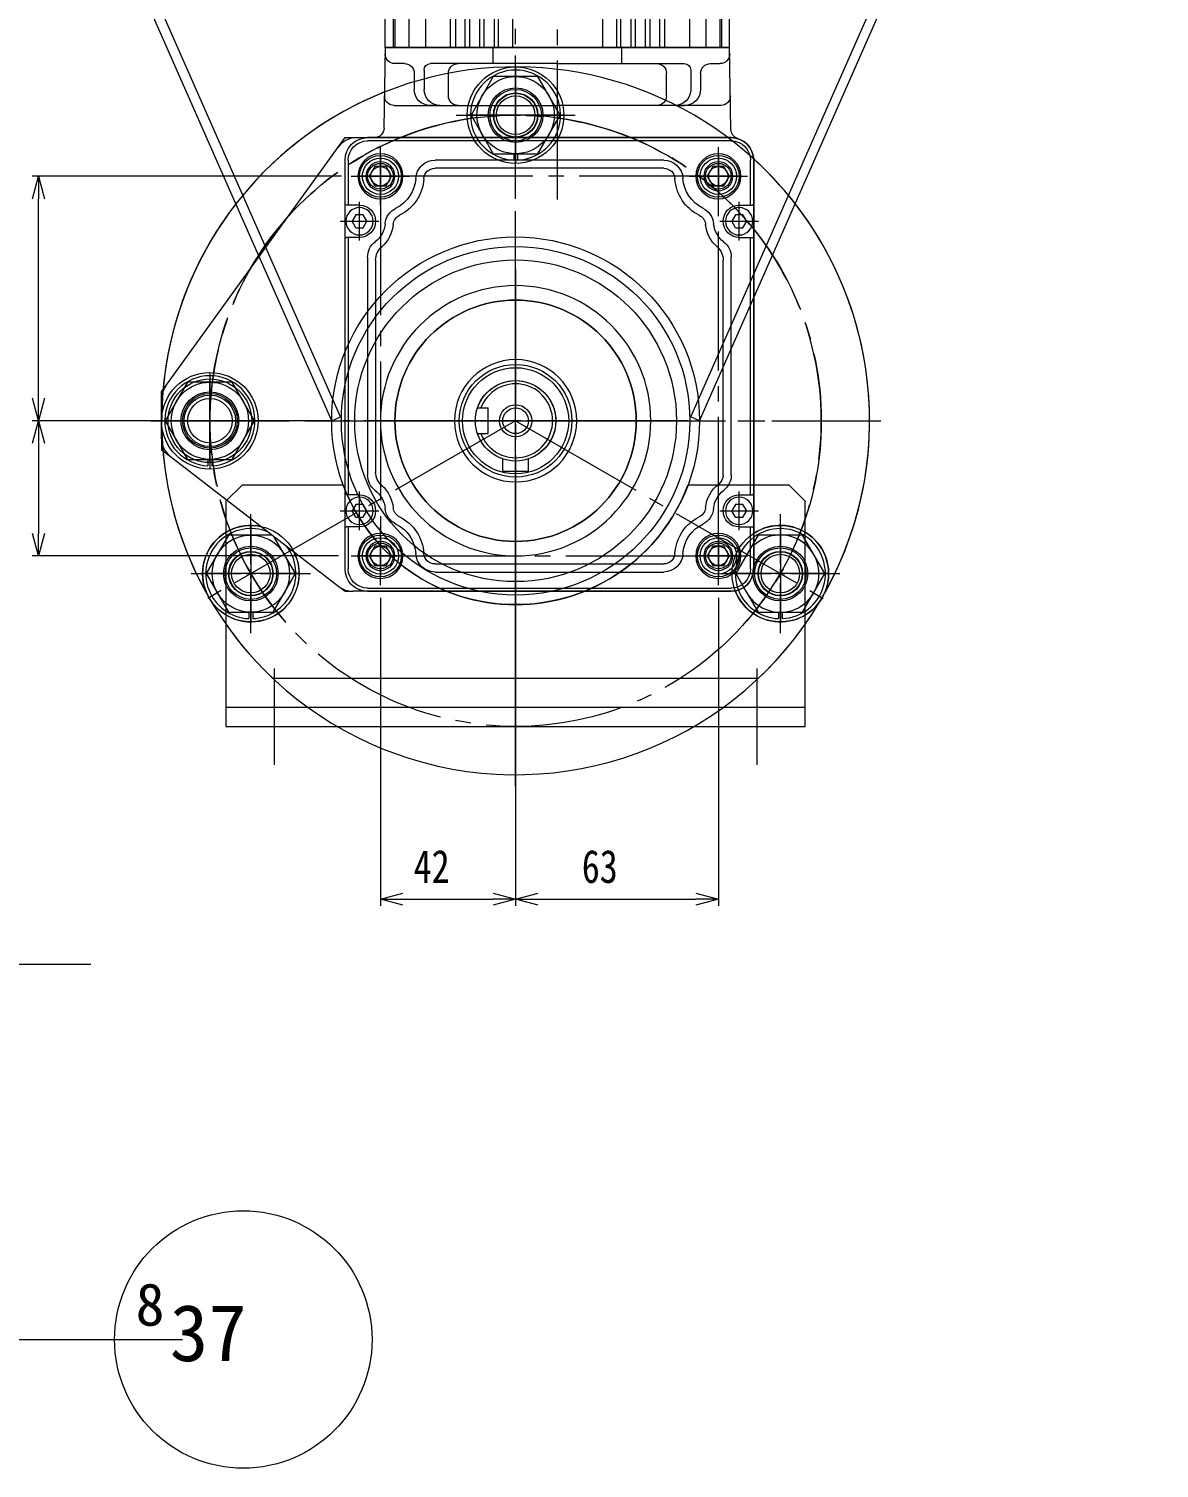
# Model space of a CAD drawing. Units: millimetres at full size. Extents: x -24503 to 24503, y -7436 to 7436.
# Drawn here: x 15585.6 to 15936.9, y 776.9 to 1224.3 of the extents above; entities that cross this region are included whole.
import ezdxf
from ezdxf.enums import TextEntityAlignment as Align

# ---------------------------------------------------------------- set-up
doc = ezdxf.new("R2010")
doc.units = ezdxf.units.MM
doc.header["$LTSCALE"] = 4.8
doc.linetypes.add('CHAIN2', pattern=[12, 9, -1, 1, -1])
for name, color, linetype, lineweight in [('0-2_08_DIM', 3, 'Continuous', 9), ('0-4_0', 2, 'Continuous', 9), ('0-6_05_CENTER', 2, 'CHAIN2', 9), ('0-A_10_補助線', 1, 'Continuous', 9), ('0-C_01_外形線', 134, 'Continuous', 9), ('0-D_03_かくれ線', 5, 'Continuous', 9), ('0-F_04_中心線', 4, 'CHAIN2', 9), ('1-3_07_寸法線', 3, 'Continuous', 9)]:
    doc.layers.add(name, color=color, linetype=linetype, lineweight=lineweight)
doc.styles.add('ＭＳ ゴシック', font='')
doc.styles.get('ＭＳ ゴシック').set_extended_font_data('MS Gothic')

# ---------------------------------------------------------------- blocks, each defined once
blk = doc.blocks.new('U2057')
at = {"layer": '0-F_04_中心線'}
for p, q in [((0, 11.43), (0, 333.5)), ((-60.65, 0), (-11.43, 0)), ((11.43, 0), (60.65, 0)), ((0, -60.65), (0, -11.43))]:
    blk.add_line(p, q, dxfattribs=at)
at = {"layer": '0-F_04_中心線', "linetype": 'Continuous'}
for p, q in [((0, -5.715), (0, 5.715)), ((-5.715, 0), (5.715, 0))]:
    blk.add_line(p, q, dxfattribs=at)
blk = doc.blocks.new('GM-SHYF-RH 0.2kW、1／30、200V、60Hza_1_1')
at = {"layer": '0-4_0'}
for p, q in [((46, 53), (-81, 53)), ((-81, 52), (-67, 52)), ((-67, 52.6), (-67.4, 53)), ((-67, 48.5), (-67, 52.6)), ((-64, 49.655), (-62, 50.809)), ((-64, 47.345), (-64, 49.655)), ((-60, 49.655), (-62, 50.809)), ((-60, 49.655), (-60, 47.345)), ((-56.6, 53), (-57, 52.6)), ((-57, 48.5), (-57, 52.6)), ((-57, 52), (23, 52)), ((23, 52.6), (22.6, 53)), ((23, 48.5), (23, 52.6)), ((26, 49.655), (28, 50.809)), ((26, 47.345), (26, 49.655)), ((30, 49.655), (28, 50.809)), ((30, 49.655), (30, 47.345)), ((33.4, 53), (33, 52.6)), ((33, 48.5), (33, 52.6)), ((33, 52), (46, 52)), ((-200, 46), (-229.505, 46)), ((-200, 46), (-200, -13)), ((-88, -67), (-88, 46)), ((-87, -67), (-87, 46)), ((-62, 46.191), (-64, 47.345)), ((-60, 47.345), (-62, 46.191)), ((-50.876, 46), (16.876, 46)), ((28, 46.191), (26, 47.345)), ((30, 47.345), (28, 46.191)), ((52, 46), (52, -67)), ((53, 46), (53, -67)), ((-241.321, 42.275), (-248.891, 36.973)), ((-116, 40.5), (-200, 40.5)), ((-90.948, 40.885), (-116, 40.448)), ((-116, -13), (-116, 40.5)), ((-116, 40.5), (-116, -13)), ((-49.928, 43.5), (-6.614, 43.5)), ((-6.614, 43.5), (15.928, 43.5)), ((-213, 37.32), (-211, 36.144)), ((-211, 36.144), (-213, 34.491)), ((-200, 38), (-116, 38)), ((-200, 37.5), (-116, 37.5)), ((-111, 34.5), (-111, 37.534)), ((-98, 37.761), (-98, -13)), ((-250, 34.844), (-250, -13)), ((-200, 33.133), (-116, 33.133)), ((-108, 31.5), (-103, 31.5)), ((-200, 28.042), (-116, 28.042)), ((-109, 28.43), (-103, 28.43)), ((-111, -13), (-111, 26.43)), ((-98, 23.892), (-98, 26.5)), ((-81, -46.029), (-81, 25.029)), ((-78.5, -46.029), (-78.5, 25.029)), ((44.5, 25.029), (44.5, -46.029)), ((47, 25.029), (47, -46.029)), ((-200, 20.304), (-116, 20.304)), ((-200, 18.714), (-116, 18.714)), ((-101, 20.892), (-108, 20.892)), ((-200, 15.756), (-116, 15.756)), ((-200, 14.277), (-116, 14.277)), ((-200, 11.185), (-116, 11.185)), ((-200, 9.838), (-116, 9.838)), ((-200, 6.628), (-116, 6.628)), ((-200, 5.386), (-116, 5.386)), ((-111, 7), (-116, 7)), ((-200, 1), (-116, 1)), ((15.8, 4), (11.843, 4)), ((15.8, -4), (15.8, 4)), ((15.8, -4), (11.843, -4)), ((-250, -60.844), (-250, -13)), ((-200, -64.34), (-200, -13)), ((-116, -13), (-116, -66.5)), ((-116, -66.5), (-116, -13)), ((-111, -13), (-111, -52.43)), ((-98, -63.761), (-98, -13)), ((-200, -27), (-116, -27)), ((-200, -31.386), (-116, -31.386)), ((-200, -32.628), (-116, -32.628)), ((-111, -33), (-116, -33)), ((-200, -35.838), (-116, -35.838)), ((-200, -37.185), (-116, -37.185)), ((-200, -40.277), (-116, -40.277)), ((-200, -41.756), (-116, -41.756)), ((-200, -44.714), (-116, -44.714)), ((-200, -46.304), (-116, -46.304)), ((-101, -46.892), (-108, -46.892)), ((-98, -49.892), (-98, -52.5)), ((-200, -54.042), (-116, -54.042)), ((-109, -54.43), (-103, -54.43)), ((-108, -57.5), (-103, -57.5)), ((-211, -62.144), (-213, -60.491)), ((-213, -63.32), (-211, -62.144)), ((-200, -59.133), (-116, -59.133)), ((-111, -60.5), (-111, -63.534)), ((-241.321, -68.275), (-248.891, -62.973)), ((-133, -65.5), (-200.233, -65.5)), ((-200, -63.5), (-116, -63.5)), ((-200, -64), (-116, -64)), ((-133, -70.5), (-133, -65.5)), ((-116, -66.5), (-133, -66.5)), ((-90.52, -66.892), (-116, -66.448)), ((16.876, -67), (-50.876, -67)), ((16.876, -64.5), (-49.928, -64.5)), ((-210, -72), (-210, -70.34)), ((-208, -70.5), (-208, -67.511)), ((-208, -70.5), (-133, -70.5)), ((-207, -67.34), (-203, -67.34)), ((-207, -99), (-207, -70.5)), ((-202.5, -70.5), (-202.5, -85)), ((-188.5, -70.5), (-188.5, -85)), ((-152.5, -70.5), (-152.5, -85)), ((-138.5, -70.5), (-138.5, -85)), ((-134, -99), (-134, -70.5)), ((-67, -69.5), (-67, -73.6)), ((-64, -68.345), (-62, -67.191)), ((-64, -70.655), (-64, -68.345)), ((-62, -71.809), (-64, -70.655)), ((-60, -68.345), (-62, -67.191)), ((-60, -70.655), (-62, -71.809)), ((-60, -68.345), (-60, -70.655)), ((-57, -69.5), (-57, -73.6)), ((23, -69.5), (23, -73.6)), ((26, -68.345), (28, -67.191)), ((26, -70.655), (26, -68.345)), ((28, -71.809), (26, -70.655)), ((30, -68.345), (28, -67.191)), ((30, -70.655), (28, -71.809)), ((30, -68.345), (30, -70.655)), ((33, -69.5), (33, -73.6)), ((-210, -72), (-229.505, -72)), ((-67, -73), (-81, -73)), ((-81, -74), (46, -74)), ((-67, -73.6), (-67.4, -74)), ((23, -73), (-57, -73)), ((-57, -73.6), (-56.6, -74)), ((23, -73.6), (22.6, -74)), ((46, -73), (33, -73)), ((33, -73.6), (33.4, -74)), ((-135, -100), (-206, -100)), ((-149, -100.5), (-149, -100))]:
    blk.add_line(p, q, dxfattribs=at)
for points in [[(-206.3, 34.327), (-206.39, 35.03), (-206.658, 35.706), (-207.092, 36.329), (-207.677, 36.875), (-208.389, 37.323), (-209.201, 37.656), (-210.083, 37.861), (-211, 37.931), (-211.917, 37.861), (-212.799, 37.656), (-213.611, 37.323), (-214.323, 36.875), (-214.908, 36.329), (-215.342, 35.706), (-215.61, 35.03), (-215.7, 34.327), (-215.61, 33.624), (-215.342, 32.948), (-214.908, 32.325), (-214.323, 31.779), (-213.611, 31.331), (-212.799, 30.998), (-211.917, 30.793), (-211, 30.724), (-210.083, 30.793), (-209.201, 30.998), (-208.389, 31.331), (-207.677, 31.779), (-207.092, 32.325), (-206.658, 32.948), (-206.39, 33.624)], [(-206.3, -60.327), (-206.39, -59.624), (-206.658, -58.948), (-207.092, -58.325), (-207.677, -57.779), (-208.389, -57.331), (-209.201, -56.998), (-210.083, -56.793), (-211, -56.724), (-211.917, -56.793), (-212.799, -56.998), (-213.611, -57.331), (-214.323, -57.779), (-214.908, -58.325), (-215.342, -58.948), (-215.61, -59.624), (-215.7, -60.327), (-215.61, -61.03), (-215.342, -61.706), (-214.908, -62.329), (-214.323, -62.875), (-213.611, -63.323), (-212.799, -63.656), (-211.917, -63.861), (-211, -63.931), (-210.083, -63.861), (-209.201, -63.656), (-208.389, -63.323), (-207.677, -62.875), (-207.092, -62.329), (-206.658, -61.706), (-206.39, -61.03)]]:
    blk.add_lwpolyline(points, close=True, dxfattribs=at)
for points in [[(-209, 37.32), (-211, 36.144), (-209, 34.491)], [(-209, -63.32), (-211, -62.144), (-209, -60.491)], [(-149, -100.5), (-141, -100.5), (-141, -100)]]:
    blk.add_lwpolyline(points, dxfattribs=at)
for centre, radius in [((-62, 48.5), 4.25), ((28, 48.5), 4.25), ((-76, 42), 7), ((-76, 42), 4.5), ((42, 42), 7), ((42, 42), 4.5), ((0, 0), 42), ((0, 0), 37.5), ((0, 0), 19), ((-76, -63), 7), ((42, -63), 7), ((-76, -63), 4.5), ((42, -63), 4.5), ((-62, -69.5), 4.25), ((28, -69.5), 4.25), ((-145.5, -85), 6)]:
    blk.add_circle(centre, radius, dxfattribs=at)
for centre, radius, start, end in [((-81, 46), 7, 90, 180), ((-81, 46), 6, 90, 180), ((46, 46), 7, 0, 90), ((46, 46), 6, 0, 90), ((-229.505, 25.4), 20.6, 90, 125), ((-62, 48.5), 5, 180, 0), ((-50.876, 40), 6, 90, 142.61654), ((16.876, 40), 6, 37.38346, 90), ((28, 48.5), 5, 180, 0), ((-114, 37.534), 3, 0, 91), ((-101, 37.761), 3, 0, 91), ((-91, 43.884), 3, 271, 0), ((-60.715, 34.559), 6, 95.26765, 154.04306), ((-62, 48.5), 8, 275.26765, 322.61654), ((-62, 48.5), 10.5, 275.26765, 318.98526), ((-49.928, 38), 5.5, 90, 138.98526), ((15.928, 38), 5.5, 41.01474, 90), ((28, 48.5), 10.5, 221.01474, 264.73235), ((28, 48.5), 8, 217.38346, 264.73235), ((26.715, 34.559), 6, 25.95694, 84.73235), ((-247.4, 34.844), 2.6, 125, 180), ((-76, 42), 11, 273.37229, 334.04306), ((-76, 42), 13.5, 273.37229, 334.04306), ((-60.715, 34.559), 3.5, 95.26765, 154.04306), ((26.715, 34.559), 3.5, 25.95694, 84.73235), ((42, 42), 13.5, 205.95694, 266.62771), ((42, 42), 11, 205.95694, 266.62771), ((-108, 34.5), 3, 180, 270), ((-103, 26.5), 5, 0, 90), ((-109, 26.43), 2, 90, 180), ((-103, 23.43), 5, 0, 90), ((-75, 25.029), 6, 93.37229, 180), ((-75, 25.029), 3.5, 93.37229, 180), ((41, 25.029), 3.5, 0, 86.62771), ((41, 25.029), 6, 0, 86.62771), ((-108, 17.892), 3, 90, 180), ((-101, 17.892), 3, 0, 90), ((0, 0), 12.5, 18.66292, 341.33708), ((-108, -43.892), 3, 180, 270), ((-101, -43.892), 3, 270, 0), ((-75, -46.029), 6, 180, 266.62771), ((-75, -46.029), 3.5, 180, 266.62771), ((41, -46.029), 3.5, 273.37229, 0), ((41, -46.029), 6, 273.37229, 0), ((-109, -52.43), 2, 180, 270), ((-103, -49.43), 5, 270, 0), ((-103, -52.5), 5, 270, 0), ((-76, -63), 11, 25.95694, 86.62771), ((-76, -63), 13.5, 25.95694, 86.62771), ((42, -63), 13.5, 93.37229, 154.04306), ((42, -63), 11, 93.37229, 154.04306), ((-108, -60.5), 3, 90, 180), ((-60.715, -55.559), 3.5, 205.95694, 264.73235), ((26.715, -55.559), 3.5, 275.26765, 334.04306), ((-247.4, -60.844), 2.6, 180, 235), ((-60.715, -55.559), 6, 205.95694, 264.73235), ((-62, -69.5), 8, 37.38346, 84.73235), ((-62, -69.5), 10.5, 41.01474, 84.73235), ((-49.928, -59), 5.5, 221.01474, 270), ((28, -69.5), 10.5, 95.26765, 142.61654), ((28, -69.5), 8, 95.26765, 142.61654), ((26.715, -55.559), 6, 275.26765, 334.04306), ((-203, -64.34), 3, 270, 0), ((-114, -63.534), 3, 269, 0), ((-101, -63.761), 3, 269, 0), ((-90.573, -69.892), 3, 16.80963, 89), ((-81, -67), 7, 180, 270), ((-81, -67), 6, 180, 270), ((-62, -69.5), 5, 0, 180), ((-50.876, -61), 6, 217.38346, 270), ((16.876, -61), 3.5, 270, 322.61654), ((16.876, -61), 6, 270, 322.61654), ((28, -69.5), 5, 0, 180), ((46, -67), 6, 270, 0), ((46, -67), 7, 270, 0), ((-229.505, -51.4), 20.6, 235, 270), ((-207, -70.34), 3, 90, 180), ((-195.5, -85), 7, 180, 0), ((-145.5, -85), 7, 180, 0), ((-206, -99), 1, 180, 270), ((-135, -99), 1, 270, 0)]:
    blk.add_arc(centre, radius, start, end, dxfattribs=at)
at = {"layer": '0-6_05_CENTER'}
for p, q in [((-62, 54.515), (-62, 42.485)), ((28, 54.515), (28, 42.485)), ((-76, 51.079), (-76, 32.921)), ((42, 51.079), (42, 32.921)), ((-55.985, 48.5), (-68.015, 48.5)), ((0, -47.091), (0, 47.198)), ((34.015, 48.5), (21.985, 48.5)), ((-66.921, 42), (-85.079, 42)), ((51.079, 42), (32.921, 42)), ((-46.901, 0), (46.901, 0)), ((-68.791, -13), (-256.973, -13)), ((-76, -53.921), (-76, -72.079)), ((42, -53.921), (42, -72.079)), ((-66.921, -63), (-85.079, -63)), ((-62, -63.485), (-62, -75.515)), ((28, -63.485), (28, -75.515)), ((51.079, -63), (32.921, -63)), ((-195.5, -67.716), (-195.5, -95.695)), ((-145.5, -67.716), (-145.5, -95.695)), ((-55.985, -69.5), (-68.015, -69.5)), ((34.015, -69.5), (21.985, -69.5)), ((-204.808, -85), (-185.619, -85)), ((-155.91, -85), (-135.536, -85))]:
    blk.add_line(p, q, dxfattribs=at)
blk = doc.blocks.new('A$C5A3B4944_1_1')
at = {"layer": '0-4_0', "rotation": 180}
blk.add_blockref('GM-SHYF-RH 0.2kW、1／30、200V、60Hza_1_1', (0, 0), dxfattribs=at)
blk = doc.blocks.new('U2058')
at = {"layer": '0-F_04_中心線'}
for p, q in [((0, 22), (0, 113.5)), ((-113.5, 0), (-22, 0)), ((22, 0), (113.5, 0)), ((0, -113.5), (0, -22))]:
    blk.add_line(p, q, dxfattribs=at)
at = {"layer": '0-F_04_中心線', "linetype": 'Continuous'}
for p, q in [((0, -11), (0, 11)), ((-11, 0), (11, 0))]:
    blk.add_line(p, q, dxfattribs=at)
blk = doc.blocks.new('U2059')
at = {"layer": '0-F_04_中心線'}
for p, q in [((0, 3), (0, 18.5)), ((-18.5, 0), (-3, 0)), ((3, 0), (18.5, 0)), ((0, -18.5), (0, -3))]:
    blk.add_line(p, q, dxfattribs=at)
at = {"layer": '0-F_04_中心線', "linetype": 'Continuous'}
for p, q in [((-1.5, 0), (1.5, 0)), ((0, -1.5), (0, 1.5))]:
    blk.add_line(p, q, dxfattribs=at)
blk = doc.blocks.new('U2060')
at = {"layer": '0-F_04_中心線'}
for p, q in [((0, 3), (0, 18.5)), ((-18.5, 0), (-3, 0)), ((3, 0), (18.5, 0)), ((0, -18.5), (0, -3))]:
    blk.add_line(p, q, dxfattribs=at)
at = {"layer": '0-F_04_中心線', "linetype": 'Continuous'}
for p, q in [((-1.5, 0), (1.5, 0)), ((0, -1.5), (0, 1.5))]:
    blk.add_line(p, q, dxfattribs=at)
blk = doc.blocks.new('U2061')
at = {"layer": '0-F_04_中心線'}
for p, q in [((0, 3), (0, 18.5)), ((-18.5, 0), (-3, 0)), ((3, 0), (18.5, 0)), ((0, -18.5), (0, -3))]:
    blk.add_line(p, q, dxfattribs=at)
at = {"layer": '0-F_04_中心線', "linetype": 'Continuous'}
for p, q in [((-1.5, 0), (1.5, 0)), ((0, -1.5), (0, 1.5))]:
    blk.add_line(p, q, dxfattribs=at)
blk = doc.blocks.new('U2062')
at = {"layer": '0-F_04_中心線'}
for p, q in [((0, 1.8), (0, 12.5)), ((-12.5, 0), (-1.8, 0)), ((1.8, 0), (12.5, 0)), ((0, -12.5), (0, -1.8))]:
    blk.add_line(p, q, dxfattribs=at)
at = {"layer": '0-F_04_中心線', "linetype": 'Continuous'}
for p, q in [((-0.9, 0), (0.9, 0)), ((0, -0.9), (0, 0.9))]:
    blk.add_line(p, q, dxfattribs=at)
blk = doc.blocks.new('U2065')
at = {"layer": '0-F_04_中心線'}
for p, q in [((0, 11.43), (0, 91.5)), ((-113.5, 0), (-11.43, 0)), ((11.43, 0), (77.5, 0)), ((0, -56.5), (0, -11.43))]:
    blk.add_line(p, q, dxfattribs=at)
at = {"layer": '0-F_04_中心線', "linetype": 'Continuous'}
for p, q in [((0, -5.715), (0, 5.715)), ((-5.715, 0), (5.715, 0))]:
    blk.add_line(p, q, dxfattribs=at)
blk = doc.blocks.new('U2066')
at = {"layer": '0-F_04_中心線'}
for p, q in [((0, 0.9), (0, 8)), ((-8, 0), (-0.9, 0)), ((0.9, 0), (8, 0)), ((0, -8), (0, -0.9))]:
    blk.add_line(p, q, dxfattribs=at)
at = {"layer": '0-F_04_中心線', "linetype": 'Continuous'}
for p, q in [((-0.45, 0), (0.45, 0)), ((0, -0.45), (0, 0.45))]:
    blk.add_line(p, q, dxfattribs=at)
blk = doc.blocks.new('U2067')
at = {"layer": '0-F_04_中心線'}
for p, q in [((0, 0.9), (0, 8)), ((-8, 0), (-0.9, 0)), ((0.9, 0), (8, 0)), ((0, -8), (0, -0.9))]:
    blk.add_line(p, q, dxfattribs=at)
at = {"layer": '0-F_04_中心線', "linetype": 'Continuous'}
for p, q in [((-0.45, 0), (0.45, 0)), ((0, -0.45), (0, 0.45))]:
    blk.add_line(p, q, dxfattribs=at)
blk = doc.blocks.new('U2063')
at = {"layer": '0-F_04_中心線'}
for p, q in [((0, 0.9), (0, 8)), ((-8, 0), (-0.9, 0)), ((0.9, 0), (8, 0)), ((0, -8), (0, -0.9))]:
    blk.add_line(p, q, dxfattribs=at)
at = {"layer": '0-F_04_中心線', "linetype": 'Continuous'}
for p, q in [((-0.45, 0), (0.45, 0)), ((0, -0.45), (0, 0.45))]:
    blk.add_line(p, q, dxfattribs=at)
blk = doc.blocks.new('U2064')
at = {"layer": '0-F_04_中心線'}
for p, q in [((0, 0.9), (0, 8)), ((-8, 0), (-0.9, 0)), ((0.9, 0), (8, 0)), ((0, -8), (0, -0.9))]:
    blk.add_line(p, q, dxfattribs=at)
at = {"layer": '0-F_04_中心線', "linetype": 'Continuous'}
for p, q in [((-0.45, 0), (0.45, 0)), ((0, -0.45), (0, 0.45))]:
    blk.add_line(p, q, dxfattribs=at)
blk = doc.blocks.new('U2069')
at = {"layer": '0-F_04_中心線'}
for p, q in [((0, 3.5), (0, 53.5)), ((-53.5, 0), (-3.5, 0)), ((3.5, 0), (53.5, 0)), ((0, -53.5), (0, -3.5))]:
    blk.add_line(p, q, dxfattribs=at)
at = {"layer": '0-F_04_中心線', "linetype": 'Continuous'}
for p, q in [((-1.75, 0), (1.75, 0)), ((0, -1.75), (0, 1.75))]:
    blk.add_line(p, q, dxfattribs=at)
blk = doc.blocks.new('U2081')
at = {"layer": '0-F_04_中心線'}
for p, q in [((0, 22), (0, 113.5)), ((-113.5, 0), (-22, 0)), ((22, 0), (113.5, 0)), ((0, -83.5), (0, -22))]:
    blk.add_line(p, q, dxfattribs=at)
at = {"layer": '0-F_04_中心線', "linetype": 'Continuous'}
for p, q in [((0, -11), (0, 11)), ((-11, 0), (11, 0))]:
    blk.add_line(p, q, dxfattribs=at)
blk = doc.blocks.new('_Open30')
at = {"layer": '0-2_08_DIM'}
blk.add_line((0, 0), (-1, 0), dxfattribs=at)
blk.add_lwpolyline([(-1, 0.26795), (0, 0), (-1, -0.26795)], dxfattribs=at)
blk = doc.blocks.new('AM_BALLOON1')
at = {"layer": '0-2_08_DIM'}
blk.add_circle((0, 0), 5, dxfattribs=at)

msp = doc.modelspace()

# ---------------------------------------------------------------- linework, layer by layer
at = {"layer": '0-2_08_DIM', "color": 2}
for p, q in [((15440.183, 933.486), (15604.931, 933.486)), ((15451.33, 816.867), (15633.404, 816.867))]:
    msp.add_line(p, q, dxfattribs=at)
at = {"layer": '0-4_0', "color": 134}
for p, q in [((15650.02, 1169.875), (15536.911, 1426.418)), ((15823.801, 1169.876), (15936.911, 1426.422)), ((15628.234, 1113.256), (15681.816, 1187.518)), ((15626.911, 1096.861), (15626.911, 1109.16)), ((15629.634, 1091.32), (15682.021, 1050.881)), ((15661.413, 1022.422), (15812.409, 1022.422)), ((15646.911, 1013.422), (15672.266, 1013.422)), ((15801.556, 1013.422), (15826.911, 1013.422))]:
    msp.add_line(p, q, dxfattribs=at)
for points in [[(15646.911, 1039.176), (15646.911, 1007.422), (15681.458, 1007.422)], [(15792.364, 1007.422), (15826.911, 1007.422), (15826.911, 1039.176)]]:
    msp.add_lwpolyline(points, dxfattribs=at)
for centre, radius, start, end in [((15736.911, 1102.422), 110, 111.7092, 47.72209), ((15736.911, 1102.422), 110, 111.79809, 226.65824), ((15687.492, 1183.422), 7, 90, 144.18883), ((15736.911, 1102.422), 110, 313.34176, 47.72209), ((15633.911, 1109.16), 7, 144.18883, 180), ((15633.911, 1096.861), 7, 180, 232.33438), ((15686.298, 1056.422), 7, 232.33438, 270)]:
    msp.add_arc(centre, radius, start, end, dxfattribs=at)
at = {"layer": '0-A_10_補助線'}
for points in [[(15681.816, 1187.518), (15683.911, 1190.422), (15687.492, 1190.422)], [(15626.911, 1109.16), (15626.911, 1111.422), (15628.234, 1113.256)], [(15626.911, 1096.861), (15626.911, 1093.422), (15629.634, 1091.32)], [(15682.021, 1050.881), (15683.911, 1049.422), (15686.298, 1049.422)]]:
    msp.add_lwpolyline(points, dxfattribs=at)
at = {"layer": '0-C_01_外形線'}
for p, q in [((15693.179, 1181.422), (15691.447, 1178.422)), ((15798.179, 1181.422), (15796.447, 1178.422)), ((15691.447, 1178.422), (15693.179, 1175.422)), ((15696.643, 1175.422), (15698.375, 1178.422)), ((15796.447, 1178.422), (15798.179, 1175.422)), ((15801.643, 1175.422), (15803.375, 1178.422)), ((15693.179, 1175.422), (15696.643, 1175.422)), ((15798.179, 1175.422), (15801.643, 1175.422)), ((15634.983, 1114.422), (15628.055, 1102.422)), ((15628.055, 1102.422), (15634.983, 1090.422)), ((15648.839, 1090.422), (15655.767, 1102.422)), ((15634.983, 1090.422), (15648.839, 1090.422)), ((15641.311, 1090.422), (15641.311, 1088.435)), ((15642.511, 1090.422), (15642.511, 1088.435)), ((15647.71, 1066.922), (15640.782, 1054.922)), ((15661.241, 1066.922), (15647.71, 1066.922)), ((15668.495, 1054.922), (15661.829, 1066.468)), ((15812.255, 1066.922), (15810.911, 1064.594)), ((15693.179, 1063.422), (15691.447, 1060.422)), ((15691.447, 1060.422), (15693.179, 1057.422)), ((15696.643, 1057.422), (15698.375, 1060.422)), ((15798.179, 1063.422), (15796.447, 1060.422)), ((15796.447, 1060.422), (15798.179, 1057.422)), ((15801.643, 1057.422), (15803.375, 1060.422)), ((15693.179, 1057.422), (15696.643, 1057.422)), ((15798.179, 1057.422), (15801.643, 1057.422)), ((15640.782, 1054.922), (15647.71, 1042.922)), ((15661.567, 1042.922), (15668.495, 1054.922)), ((15826.112, 1042.922), (15833.04, 1054.922)), ((15808.502, 1049.422), (15812.255, 1042.922)), ((15647.71, 1042.922), (15661.567, 1042.922)), ((15654.039, 1042.922), (15654.039, 1040.935)), ((15655.239, 1042.922), (15655.239, 1040.935)), ((15812.255, 1042.922), (15826.112, 1042.922)), ((15818.583, 1042.922), (15818.583, 1040.935)), ((15819.783, 1042.922), (15819.783, 1040.935))]:
    msp.add_line(p, q, dxfattribs=at)
for points in [[(15698.375, 1178.422), (15696.643, 1181.422), (15693.179, 1181.422)], [(15803.375, 1178.422), (15801.643, 1181.422), (15798.179, 1181.422)], [(15655.767, 1102.422), (15648.839, 1114.422), (15634.983, 1114.422)], [(15833.04, 1054.922), (15826.112, 1066.922), (15812.255, 1066.922)], [(15698.375, 1060.422), (15696.643, 1063.422), (15693.179, 1063.422)], [(15803.375, 1060.422), (15801.643, 1063.422), (15798.179, 1063.422)]]:
    msp.add_lwpolyline(points, dxfattribs=at)
for centre, radius in [((15694.911, 1178.422), 6.5), ((15694.911, 1178.422), 5.634), ((15799.911, 1178.422), 6.5), ((15799.911, 1178.422), 5.634), ((15641.911, 1102.422), 15), ((15641.911, 1102.422), 12), ((15641.911, 1102.422), 8), ((15641.911, 1102.422), 6.918), ((15654.639, 1054.922), 12), ((15694.911, 1060.422), 6.5), ((15694.911, 1060.422), 5.634), ((15799.911, 1060.422), 6.5), ((15799.911, 1060.422), 5.634), ((15654.639, 1054.922), 8), ((15654.639, 1054.922), 6.918), ((15819.183, 1054.922), 8), ((15819.183, 1054.922), 6.918)]:
    msp.add_circle(centre, radius, dxfattribs=at)
for centre, radius, start, end in [((15641.911, 1102.422), 14, 272.45629, 267.54371), ((15654.639, 1054.922), 15, 77.88367, 26.78509), ((15819.183, 1054.922), 15, 201.51019, 123.46958), ((15654.639, 1054.922), 14, 67.17132, 267.54371), ((15819.183, 1054.922), 12, 207.27961, 133.58008), ((15819.183, 1054.922), 14, 272.45629, 126.21995), ((15654.639, 1054.922), 14, 272.45629, 37.49744), ((15819.183, 1054.922), 14, 203.1324, 267.54371)]:
    msp.add_arc(centre, radius, start, end, dxfattribs=at)
at = {"layer": '0-D_03_かくれ線'}
for p, q in [((15729.983, 1209.422), (15723.055, 1197.422)), ((15723.055, 1197.422), (15729.983, 1185.422)), ((15743.839, 1185.422), (15750.767, 1197.422)), ((15687.492, 1190.422), (15803.911, 1190.422)), ((15729.983, 1185.422), (15743.839, 1185.422)), ((15736.311, 1185.422), (15736.311, 1183.435)), ((15737.511, 1185.422), (15737.511, 1183.435)), ((15810.911, 1056.422), (15810.911, 1183.422)), ((15679.761, 1102.422), (15650.021, 1169.876)), ((15794.061, 1102.422), (15823.801, 1169.876)), ((15725.068, 1106.422), (15728.411, 1106.422)), ((15728.411, 1098.422), (15728.411, 1106.422)), ((15725.068, 1098.422), (15728.411, 1098.422)), ((15803.911, 1049.422), (15686.298, 1049.422)), ((15672.266, 1013.422), (15801.556, 1013.422)), ((15681.458, 1007.422), (15792.364, 1007.422))]:
    msp.add_line(p, q, dxfattribs=at)
for points in [[(15679.761, 1102.418), (15682.506, 1103.628), (15539.656, 1427.628), (15536.911, 1426.418)], [(15794.061, 1102.422), (15791.316, 1103.632), (15934.166, 1427.632), (15936.911, 1426.422)], [(15750.767, 1197.422), (15743.839, 1209.422), (15729.983, 1209.422)], [(15683.375, 1082.422), (15651.911, 1082.422), (15646.911, 1077.422), (15646.911, 1039.176)], [(15826.911, 1039.176), (15826.911, 1077.422), (15821.911, 1082.422), (15790.447, 1082.422)], [(15810.911, 1064.594), (15805.327, 1054.922), (15808.502, 1049.422)]]:
    msp.add_lwpolyline(points, dxfattribs=at)
for centre, radius in [((15736.911, 1197.422), 15), ((15736.911, 1197.422), 15), ((15736.911, 1197.422), 12), ((15736.911, 1197.422), 8.5), ((15736.911, 1197.422), 8.5), ((15736.911, 1197.422), 8), ((15736.911, 1197.422), 8), ((15736.911, 1197.422), 6.918), ((15736.911, 1197.422), 6.8), ((15736.911, 1197.422), 6), ((15694.911, 1178.422), 4), ((15694.911, 1178.422), 3), ((15799.911, 1178.422), 4), ((15799.911, 1178.422), 3), ((15736.911, 1102.422), 57.15), ((15736.911, 1102.422), 57.15), ((15736.911, 1102.422), 57.15), ((15736.911, 1102.422), 54.15), ((15736.911, 1102.422), 50), ((15736.911, 1102.422), 37.5), ((15736.911, 1102.422), 17.5), ((15736.911, 1102.422), 16.5), ((15641.911, 1102.422), 13), ((15736.911, 1102.422), 12.5), ((15641.911, 1102.422), 9), ((15641.911, 1102.422), 8.5), ((15641.911, 1102.422), 8.5), ((15736.911, 1102.422), 5), ((15736.911, 1102.422), 4), ((15654.639, 1054.922), 15), ((15819.183, 1054.922), 15), ((15654.639, 1054.922), 8.5), ((15654.639, 1054.922), 8.5), ((15654.639, 1054.922), 8), ((15654.639, 1054.922), 6.8), ((15654.639, 1054.922), 6), ((15694.911, 1060.422), 4), ((15694.911, 1060.422), 3), ((15799.911, 1060.422), 4), ((15799.911, 1060.422), 3), ((15819.183, 1054.922), 8.5), ((15819.183, 1054.922), 8.5), ((15819.183, 1054.922), 8), ((15819.183, 1054.922), 6.8), ((15819.183, 1054.922), 6)]:
    msp.add_circle(centre, radius, dxfattribs=at)
for centre, radius, start, end in [((15736.911, 1102.422), 110, 47.58579, 111.79809), ((15736.911, 1102.422), 110, 47.58579, 111.79809), ((15736.911, 1197.422), 14, 272.45629, 267.54371), ((15803.911, 1183.422), 7, 0, 90), ((15736.911, 1102.422), 11.5, 200.35441, 159.64559), ((15736.911, 1102.422), 57.15, 200.48464, 339.51536), ((15819.183, 1054.922), 14, 126.21995, 203.1324), ((15803.911, 1056.422), 7, 270, 0)]:
    msp.add_arc(centre, radius, start, end, dxfattribs=at)
at = {"layer": '0-F_04_中心線'}
for p, q in [((15736.911, 1212.422), (15736.911, 1182.422)), ((15751.911, 1197.422), (15721.911, 1197.422)), ((15694.911, 1184.922), (15694.911, 1171.922)), ((15799.911, 1184.922), (15799.911, 1171.922)), ((15701.411, 1178.422), (15688.411, 1178.422)), ((15806.411, 1178.422), (15793.411, 1178.422)), ((15641.911, 1117.422), (15641.911, 1087.422)), ((15656.911, 1102.422), (15626.911, 1102.422)), ((15736.911, 1102.422), (15638.617, 1045.672)), ((15736.911, 1102.422), (15638.617, 1045.672)), ((15736.911, 1102.422), (15835.205, 1045.672)), ((15736.911, 1102.422), (15835.205, 1045.672)), ((15654.639, 1069.922), (15654.639, 1039.922)), ((15819.183, 1069.922), (15819.183, 1039.922)), ((15694.911, 1066.922), (15694.911, 1053.922)), ((15799.911, 1066.922), (15799.911, 1053.922)), ((15701.411, 1060.422), (15688.411, 1060.422)), ((15806.411, 1060.422), (15793.411, 1060.422)), ((15736.911, 1058.15), (15736.911, 995.438)), ((15669.639, 1054.922), (15639.639, 1054.922)), ((15834.183, 1054.922), (15804.183, 1054.922)), ((15661.911, 1025.438), (15661.911, 995.438)), ((15811.911, 1025.438), (15811.911, 995.438))]:
    msp.add_line(p, q, dxfattribs=at)
msp.add_lwpolyline([(15694.911, 1060.422), (15799.911, 1060.422), (15799.911, 1178.422), (15694.911, 1178.422)], close=True, dxfattribs=at)
msp.add_circle((15736.911, 1102.422), 95, dxfattribs=at)
msp.add_arc((15736.911, 1102.422), 95, 317.98199, 221.2928, dxfattribs=at)
at = {"layer": '1-3_07_寸法線'}
for p, q in [((15682.857, 1178.422), (15586.637, 1178.422)), ((15588.637, 1109.422), (15588.637, 1171.422)), ((15679.911, 1102.422), (15586.637, 1102.422)), ((15679.911, 1102.422), (15586.637, 1102.422)), ((15588.637, 1095.422), (15588.637, 1067.422)), ((15681.832, 1060.422), (15586.637, 1060.422)), ((15694.911, 1047.343), (15694.911, 951.71)), ((15799.911, 1047.343), (15799.911, 951.71)), ((15736.911, 1045.422), (15736.911, 951.71)), ((15736.911, 1045.422), (15736.911, 951.71)), ((15701.911, 953.71), (15729.911, 953.71)), ((15743.911, 953.71), (15792.911, 953.71))]:
    msp.add_line(p, q, dxfattribs=at)

# ---------------------------------------------------------------- block references
at = {"layer": '0-2_08_DIM', "xscale": 8, "yscale": 8}
msp.add_blockref('AM_BALLOON1', (15652.293, 816.867), dxfattribs=at)
at = {"layer": '0-4_0', "xscale": -1, "rotation": 270}
msp.add_blockref('A$C5A3B4944_1_1', (15736.911, 1102.422), dxfattribs=at)
at = {"layer": '0-F_04_中心線'}
for name, p in [('U2057', (15736.911, 1102.422)), ('U2058', (15736.911, 1102.422)), ('U2081', (15736.911, 1102.422)), ('U2059', (15736.911, 1197.422)), ('U2065', (15736.911, 1102.422)), ('U2066', (15694.911, 1178.422)), ('U2067', (15799.911, 1178.422)), ('U2062', (15641.911, 1102.422)), ('U2061', (15654.639, 1054.922)), ('U2060', (15819.183, 1054.922)), ('U2063', (15694.911, 1060.422)), ('U2064', (15799.911, 1060.422))]:
    msp.add_blockref(name, p, dxfattribs=at)
at = {"layer": '0-F_04_中心線', "rotation": 90}
msp.add_blockref('U2069', (15736.911, 1102.422), dxfattribs=at)
at = {"layer": '1-3_07_寸法線', "xscale": 7, "yscale": 7}
for p, rotation in [((15588.637, 1178.422), 90), ((15588.637, 1102.422), 270), ((15588.637, 1102.422), 90), ((15588.637, 1060.422), 270), ((15694.911, 953.71), 180), ((15736.911, 953.71), 180)]:
    msp.add_blockref('_Open30', p, dxfattribs=dict(at, rotation=rotation))
for p in [(15736.911, 953.71), (15799.911, 953.71)]:
    msp.add_blockref('_Open30', p, dxfattribs=at)

# ---------------------------------------------------------------- texts
at = {"layer": '0-2_08_DIM', "color": 2, "style": 'ＭＳ ゴシック'}
msp.add_text('8', height=13.2, dxfattribs=at).set_placement((15618.832, 817.209), align=Align.BOTTOM_LEFT)
at = {"layer": '0-4_0', "color": 134, "style": 'ＭＳ ゴシック'}
msp.add_text('37', height=17.6, dxfattribs=at).set_placement((15629.435, 804.867), align=Align.BOTTOM_LEFT)
at = {"layer": '1-3_07_寸法線', "color": 134, "style": 'ＭＳ ゴシック', "width": 0.8}
for s, p in [('42', (15705.244, 955.71)), ('63', (15757.478, 955.71))]:
    msp.add_text(s, height=10.26, dxfattribs=at).set_placement(p, align=Align.BOTTOM_LEFT)

doc.saveas('drawing.dxf')
